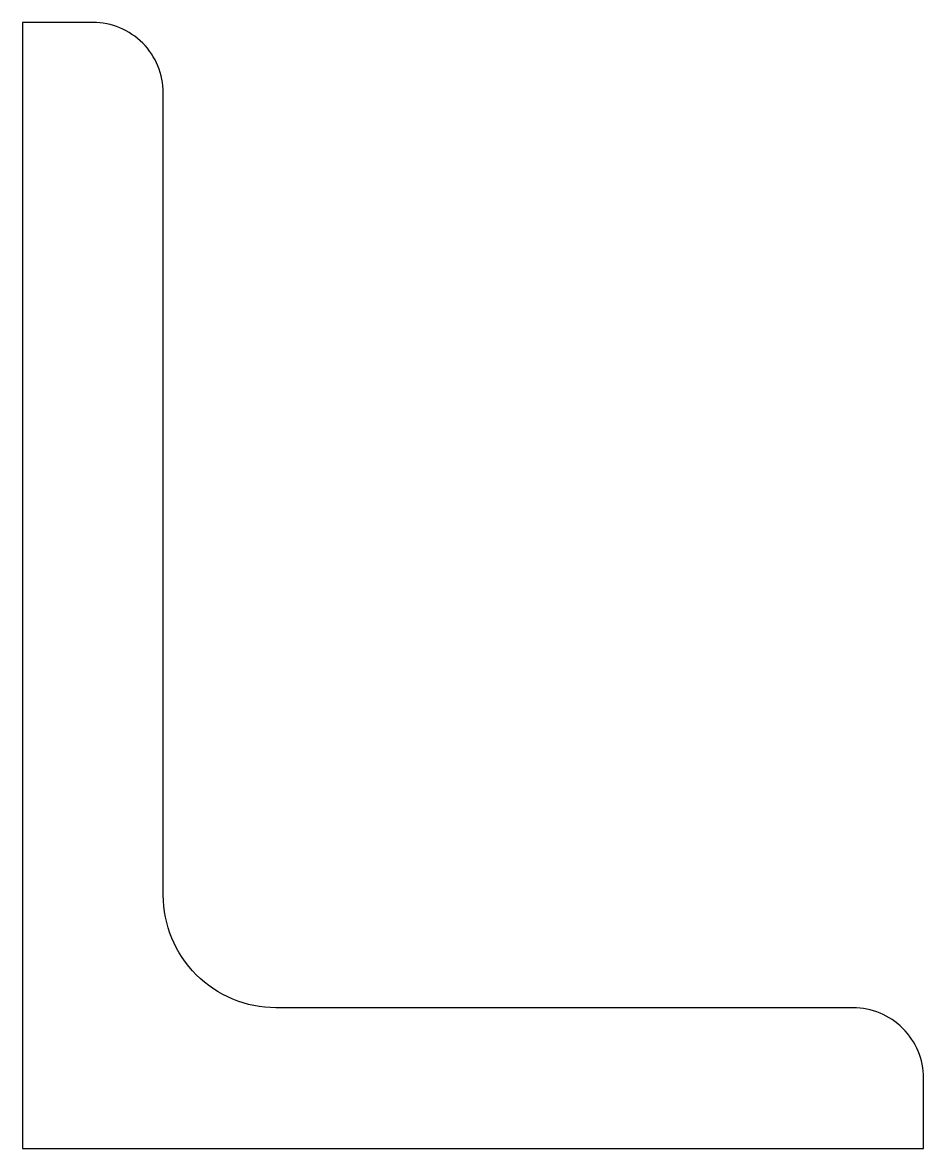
# Model space of a CAD drawing. Header units: inches. Extents: x -1 to 1, y -1.25 to 1.25.
import ezdxf

# ---------------------------------------------------------------- set-up
doc = ezdxf.new("R2010")
doc.units = ezdxf.units.IN
doc.layers.add('steel', color=7, linetype='Continuous')

msp = doc.modelspace()

# ---------------------------------------------------------------- linework, layer by layer
at = {"layer": 'steel'}
msp.add_lwpolyline([(-1, -1.25), (1, -1.25), (1, -1.09375, 0.4142136), (0.84375, -0.9375), (-0.4375, -0.9375, -0.4142136), (-0.6875, -0.6875), (-0.6875, 1.09375, 0.4142136), (-0.84375, 1.25), (-1, 1.25), (-1, -1.25)], format="xyb", dxfattribs=at)

doc.saveas('drawing.dxf')
